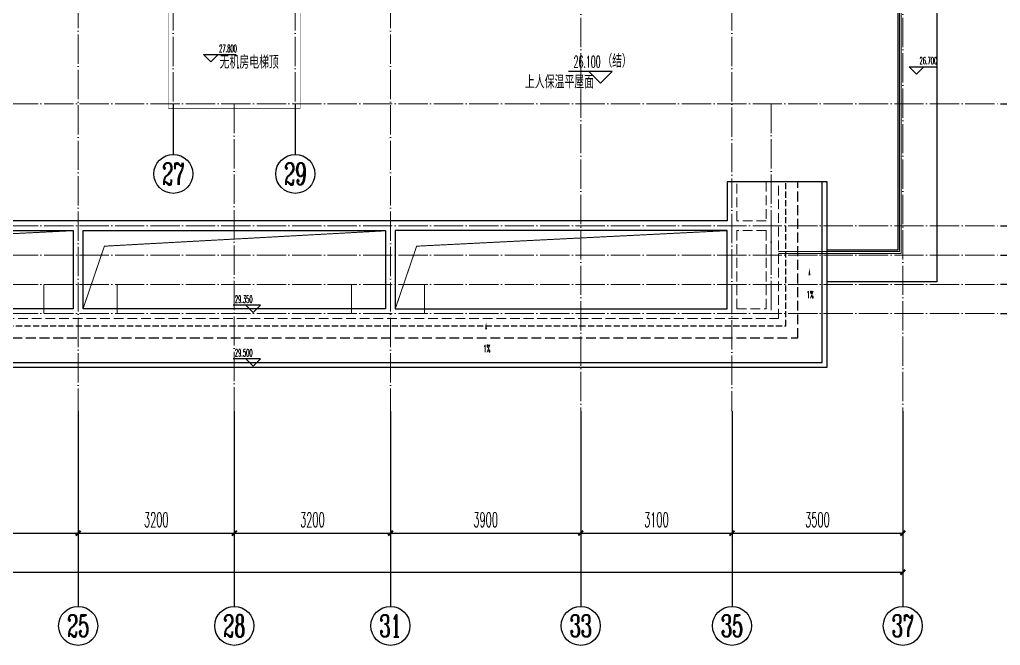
# Model space of a CAD drawing. Extents: x 27938 to 650306, y -92720 to 1524912.
# Drawn here: x 308817 to 328917, y 203107 to 215932 of the extents above; entities that cross this region are included whole.
import ezdxf
from ezdxf.enums import TextEntityAlignment as Align

# ---------------------------------------------------------------- set-up
doc = ezdxf.new("R2010")
doc.units = 0
doc.header["$LTSCALE"] = 1000
doc.header["$MEASUREMENT"] = 0
for name, pattern in [('#P_--_20B1_001_t3$0$DASH', [0.35, 0.25, -0.1]), ('__DASH', [0.35, 0.25, -0.1]), ('DASH', [0.35, 0.25, -0.1]), ('DOTE', [2.42, 2, -0.2, 0.02, -0.2])]:
    doc.linetypes.add(name, pattern=pattern)
for name, color, linetype in [('$RECOVER_210609100354-0', 7, 'Continuous'), ('AXIS', 3, 'Continuous'), ('AXIS_TEXT', 4, 'Continuous'), ('DIM_ELEV', 3, 'Continuous'), ('PUB_TEXT', 4, 'Continuous'), ('ROOF', 183, 'Continuous'), ('看线', 251, 'Continuous')]:
    doc.layers.add(name, color=color, linetype=linetype)
for name, color, linetype, lineweight in [('DOTE', 19, 'DOTE', 9), ('平面-排水沟', 86, 'Continuous', 15), ('平面-栏杆', 135, 'Continuous', 15), ('平面-看线', 45, 'Continuous', 15)]:
    doc.layers.add(name, color=color, linetype=linetype, lineweight=lineweight)
doc.styles.add('_TCH_AXIS', font='COMPLEX', dxfattribs={"bigfont": 'GBCBIG'})
doc.styles.add('_TCH_DIM', font='SIMPLEX.shx', dxfattribs={"width": 0.6, "oblique": 10, "bigfont": 'hztxt.shx'})
doc.styles.add('_TCH_DIM_T3', font='SIMPLEX.shx', dxfattribs={"width": 0.494118, "bigfont": 'GBCBIG.shx'})
doc.styles.add('COMPLEX', font='COMPLEX')
doc.styles.get("Standard").update_dxf_attribs({"font": 'gbenor.shx', "bigfont": 'gbcbig.shx'})
doc.dimstyles.new('_TCH_ARCH&&100', dxfattribs={"dimtxt": 297.5, "dimasz": 100, "dimexe": 250, "dimexo": 300, "dimgap": 126.25, "dimtad": 1, "dimdec": 0, "dimzin": 0, "dimdsep": 46, "dimtxsty": '_TCH_DIM_T3', "dimblk": 'ARCHTICK', "dimcen": 0.09, "dimclrt": 4, "dimazin": 2, "dimtfac": 1, "dimtdec": 0, "dimtix": 1, "dimtmove": 2, "dimatfit": 3, "dimfxl": 1, "dimtolj": 1, "dimtzin": 0, "dimarcsym": 0})

# ---------------------------------------------------------------- blocks, each defined once
blk = doc.blocks.new('FGDGDRGSDGDG')
at = {"layer": 'DOTE', "linetype": 'DOTE', "ltscale": 0.3}
for p, q in [((538382, 529998), (538382, 513948)), ((544982, 529998), (544982, 513948)), ((528082, 523848), (528082, 513948)), ((534482, 523848), (534482, 513948)), ((530032, 522348), (530032, 520248)), ((532532, 522348), (532532, 520248)), ((541482, 522348), (541482, 513948)), ((488182, 520248), (546982, 520248)), ((531282, 520248), (531282, 513948)), ((488182, 517748), (546982, 517748)), ((542282, 517748), (542282, 517148)), ((488182, 517148), (546982, 517148)), ((488182, 516548), (546982, 516548)), ((527382, 516548), (527382, 515948)), ((528882, 516548), (528882, 515948)), ((533682, 516548), (533682, 515948)), ((535182, 516548), (535182, 515948)), ((488182, 515948), (546982, 515948))]:
    blk.add_line(p, q, dxfattribs=at)
blk = doc.blocks.new('_ArchTick')
at = {"color": 0, "linetype": 'ByBlock', "const_width": 0.4}
blk.add_lwpolyline([(-0.5, -0.5), (0.5, 0.5)], dxfattribs=at)
blk = doc.blocks.new('*D679')
at = {"layer": 'AXIS', "color": 0, "lineweight": -2}
for p, q in [((323417, 207607), (323417, 205157)), ((326917, 207607), (326917, 205157)), ((323417, 205407), (326917, 205407))]:
    blk.add_line(p, q, dxfattribs=at)
at = {"layer": 'Defpoints', "color": 0}
for p in [(323417, 207907), (326917, 207907), (326917, 205407)]:
    blk.add_point(p, dxfattribs=at)
at = {"layer": 'AXIS', "color": 0, "lineweight": -2, "xscale": 100, "yscale": 100, "zscale": 100, "rotation": 180}
blk.add_blockref('_ArchTick', (323417, 205407), dxfattribs=at)
at = {"layer": 'AXIS', "color": 0, "lineweight": -2, "xscale": 100, "yscale": 100, "zscale": 100}
blk.add_blockref('_ArchTick', (326917, 205407), dxfattribs=at)
at = {"layer": 'AXIS', "color": 4, "insert": (325167, 205682), "char_height": 297.5, "attachment_point": 5, "style": '_TCH_DIM_T3'}
blk.add_mtext('\\A1;3500', dxfattribs=at)
blk = doc.blocks.new('*D680')
at = {"layer": 'AXIS', "color": 0, "lineweight": -2}
for p, q in [((320317, 207607), (320317, 205157)), ((323417, 207607), (323417, 205157)), ((320317, 205407), (323417, 205407))]:
    blk.add_line(p, q, dxfattribs=at)
at = {"layer": 'Defpoints', "color": 0}
for p in [(320317, 207907), (323417, 207907), (323417, 205407)]:
    blk.add_point(p, dxfattribs=at)
at = {"layer": 'AXIS', "color": 0, "lineweight": -2, "xscale": 100, "yscale": 100, "zscale": 100, "rotation": 180}
blk.add_blockref('_ArchTick', (320317, 205407), dxfattribs=at)
at = {"layer": 'AXIS', "color": 0, "lineweight": -2, "xscale": 100, "yscale": 100, "zscale": 100}
blk.add_blockref('_ArchTick', (323417, 205407), dxfattribs=at)
at = {"layer": 'AXIS', "color": 4, "insert": (321867, 205682), "char_height": 297.5, "attachment_point": 5, "style": '_TCH_DIM_T3'}
blk.add_mtext('\\A1;3100', dxfattribs=at)
blk = doc.blocks.new('*D681')
at = {"layer": 'AXIS', "color": 0, "lineweight": -2}
for p, q in [((316417, 207607), (316417, 205157)), ((320317, 207607), (320317, 205157)), ((316417, 205407), (320317, 205407))]:
    blk.add_line(p, q, dxfattribs=at)
at = {"layer": 'Defpoints', "color": 0}
for p in [(316417, 207907), (320317, 207907), (320317, 205407)]:
    blk.add_point(p, dxfattribs=at)
at = {"layer": 'AXIS', "color": 0, "lineweight": -2, "xscale": 100, "yscale": 100, "zscale": 100, "rotation": 180}
blk.add_blockref('_ArchTick', (316417, 205407), dxfattribs=at)
at = {"layer": 'AXIS', "color": 0, "lineweight": -2, "xscale": 100, "yscale": 100, "zscale": 100}
blk.add_blockref('_ArchTick', (320317, 205407), dxfattribs=at)
at = {"layer": 'AXIS', "color": 4, "insert": (318367, 205682), "char_height": 297.5, "attachment_point": 5, "style": '_TCH_DIM_T3'}
blk.add_mtext('\\A1;3900', dxfattribs=at)
blk = doc.blocks.new('*D682')
at = {"layer": 'AXIS', "color": 0, "lineweight": -2}
for p, q in [((313217, 207607), (313217, 205157)), ((316417, 207607), (316417, 205157)), ((313217, 205407), (316417, 205407))]:
    blk.add_line(p, q, dxfattribs=at)
at = {"layer": 'Defpoints', "color": 0}
for p in [(313217, 207907), (316417, 207907), (316417, 205407)]:
    blk.add_point(p, dxfattribs=at)
at = {"layer": 'AXIS', "color": 0, "lineweight": -2, "xscale": 100, "yscale": 100, "zscale": 100, "rotation": 180}
blk.add_blockref('_ArchTick', (313217, 205407), dxfattribs=at)
at = {"layer": 'AXIS', "color": 0, "lineweight": -2, "xscale": 100, "yscale": 100, "zscale": 100}
blk.add_blockref('_ArchTick', (316417, 205407), dxfattribs=at)
at = {"layer": 'AXIS', "color": 4, "insert": (314817, 205682), "char_height": 297.5, "attachment_point": 5, "style": '_TCH_DIM_T3'}
blk.add_mtext('\\A1;3200', dxfattribs=at)
blk = doc.blocks.new('*D683')
at = {"layer": 'AXIS', "color": 0, "lineweight": -2}
for p, q in [((310017, 207607), (310017, 205157)), ((313217, 207607), (313217, 205157)), ((310017, 205407), (313217, 205407))]:
    blk.add_line(p, q, dxfattribs=at)
at = {"layer": 'Defpoints', "color": 0}
for p in [(310017, 207907), (313217, 207907), (313217, 205407)]:
    blk.add_point(p, dxfattribs=at)
at = {"layer": 'AXIS', "color": 0, "lineweight": -2, "xscale": 100, "yscale": 100, "zscale": 100, "rotation": 180}
blk.add_blockref('_ArchTick', (310017, 205407), dxfattribs=at)
at = {"layer": 'AXIS', "color": 0, "lineweight": -2, "xscale": 100, "yscale": 100, "zscale": 100}
blk.add_blockref('_ArchTick', (313217, 205407), dxfattribs=at)
at = {"layer": 'AXIS', "color": 4, "insert": (311617, 205682), "char_height": 297.5, "attachment_point": 5, "style": '_TCH_DIM_T3'}
blk.add_mtext('\\A1;3200', dxfattribs=at)
blk = doc.blocks.new('*D684')
at = {"layer": 'AXIS', "color": 0, "lineweight": -2}
for p, q in [((306117, 207607), (306117, 205157)), ((310017, 207607), (310017, 205157)), ((306117, 205407), (310017, 205407))]:
    blk.add_line(p, q, dxfattribs=at)
at = {"layer": 'Defpoints', "color": 0}
for p in [(306117, 207907), (310017, 207907), (310017, 205407)]:
    blk.add_point(p, dxfattribs=at)
at = {"layer": 'AXIS', "color": 0, "lineweight": -2, "xscale": 100, "yscale": 100, "zscale": 100, "rotation": 180}
blk.add_blockref('_ArchTick', (306117, 205407), dxfattribs=at)
at = {"layer": 'AXIS', "color": 0, "lineweight": -2, "xscale": 100, "yscale": 100, "zscale": 100}
blk.add_blockref('_ArchTick', (310017, 205407), dxfattribs=at)
at = {"layer": 'AXIS', "color": 4, "insert": (308067, 205682), "char_height": 297.5, "attachment_point": 5, "style": '_TCH_DIM_T3'}
blk.add_mtext('\\A1;3900', dxfattribs=at)
blk = doc.blocks.new('*D698')
at = {"layer": 'AXIS', "color": 0, "lineweight": -2}
for p, q in [((329217, 209907), (331667, 209907)), ((331417, 208807), (331417, 209907)), ((329217, 208807), (331667, 208807))]:
    blk.add_line(p, q, dxfattribs=at)
at = {"layer": 'Defpoints', "color": 0}
for p in [(328917, 209907), (331417, 209907), (328917, 208807)]:
    blk.add_point(p, dxfattribs=at)
at = {"layer": 'AXIS', "color": 0, "lineweight": -2, "xscale": 100, "yscale": 100, "zscale": 100}
for p, rotation in [((331417, 209907), 90), ((331417, 208807), 270)]:
    blk.add_blockref('_ArchTick', p, dxfattribs=dict(at, rotation=rotation))
at = {"layer": 'AXIS', "color": 4, "insert": (331142, 209357), "char_height": 297.5, "attachment_point": 5, "rotation": 90, "style": '_TCH_DIM_T3'}
blk.add_mtext('\\A1;1100', dxfattribs=at)
blk = doc.blocks.new('*D699')
at = {"layer": 'AXIS', "color": 0, "lineweight": -2}
for p, q in [((329217, 210507), (331667, 210507)), ((331417, 210507), (331417, 210607)), ((331417, 209907), (331417, 210507)), ((329217, 209907), (331667, 209907)), ((331417, 209907), (331417, 209807))]:
    blk.add_line(p, q, dxfattribs=at)
at = {"layer": 'Defpoints', "color": 0}
for p in [(328917, 210507), (331417, 210507), (328917, 209907)]:
    blk.add_point(p, dxfattribs=at)
at = {"layer": 'AXIS', "color": 0, "lineweight": -2, "xscale": 100, "yscale": 100, "zscale": 100}
for p, rotation in [((331417, 210507), 270), ((331417, 209907), 90)]:
    blk.add_blockref('_ArchTick', p, dxfattribs=dict(at, rotation=rotation))
at = {"layer": 'AXIS', "color": 4, "insert": (331142, 210207), "char_height": 297.5, "attachment_point": 5, "rotation": 90, "style": '_TCH_DIM_T3'}
blk.add_mtext('\\A1;600', dxfattribs=at)
blk = doc.blocks.new('*D700')
at = {"layer": 'AXIS', "color": 0, "lineweight": -2}
for p, q in [((329217, 211107), (331667, 211107)), ((331417, 211107), (331417, 211207)), ((331417, 210507), (331417, 211107)), ((329217, 210507), (331667, 210507)), ((331417, 210507), (331417, 210407))]:
    blk.add_line(p, q, dxfattribs=at)
at = {"layer": 'Defpoints', "color": 0}
for p in [(328917, 211107), (331417, 211107), (328917, 210507)]:
    blk.add_point(p, dxfattribs=at)
at = {"layer": 'AXIS', "color": 0, "lineweight": -2, "xscale": 100, "yscale": 100, "zscale": 100}
for p, rotation in [((331417, 211107), 270), ((331417, 210507), 90)]:
    blk.add_blockref('_ArchTick', p, dxfattribs=dict(at, rotation=rotation))
at = {"layer": 'AXIS', "color": 4, "insert": (331142, 210807), "char_height": 297.5, "attachment_point": 5, "rotation": 90, "style": '_TCH_DIM_T3'}
blk.add_mtext('\\A1;600', dxfattribs=at)
blk = doc.blocks.new('*D701')
at = {"layer": 'AXIS', "color": 0, "lineweight": -2}
for p, q in [((329217, 211707), (331667, 211707)), ((331417, 211707), (331417, 211807)), ((331417, 211107), (331417, 211707)), ((329217, 211107), (331667, 211107)), ((331417, 211107), (331417, 211007))]:
    blk.add_line(p, q, dxfattribs=at)
at = {"layer": 'Defpoints', "color": 0}
for p in [(328917, 211707), (331417, 211707), (328917, 211107)]:
    blk.add_point(p, dxfattribs=at)
at = {"layer": 'AXIS', "color": 0, "lineweight": -2, "xscale": 100, "yscale": 100, "zscale": 100}
for p, rotation in [((331417, 211707), 270), ((331417, 211107), 90)]:
    blk.add_blockref('_ArchTick', p, dxfattribs=dict(at, rotation=rotation))
at = {"layer": 'AXIS', "color": 4, "insert": (331142, 211407), "char_height": 297.5, "attachment_point": 5, "rotation": 90, "style": '_TCH_DIM_T3'}
blk.add_mtext('\\A1;600', dxfattribs=at)
blk = doc.blocks.new('*D702')
at = {"layer": 'AXIS', "color": 0, "lineweight": -2}
for p, q in [((329217, 214207), (331667, 214207)), ((331417, 211707), (331417, 214207)), ((329217, 211707), (331667, 211707))]:
    blk.add_line(p, q, dxfattribs=at)
at = {"layer": 'Defpoints', "color": 0}
for p in [(328917, 214207), (331417, 214207), (328917, 211707)]:
    blk.add_point(p, dxfattribs=at)
at = {"layer": 'AXIS', "color": 0, "lineweight": -2, "xscale": 100, "yscale": 100, "zscale": 100}
for p, rotation in [((331417, 214207), 90), ((331417, 211707), 270)]:
    blk.add_blockref('_ArchTick', p, dxfattribs=dict(at, rotation=rotation))
at = {"layer": 'AXIS', "color": 4, "insert": (331142, 212957), "char_height": 297.5, "attachment_point": 5, "rotation": 90, "style": '_TCH_DIM_T3'}
blk.add_mtext('\\A1;2500', dxfattribs=at)
blk = doc.blocks.new('*D703')
at = {"layer": 'AXIS', "color": 0, "lineweight": -2}
for p, q in [((329217, 216307), (331667, 216307)), ((331417, 214207), (331417, 216307)), ((329217, 214207), (331667, 214207))]:
    blk.add_line(p, q, dxfattribs=at)
at = {"layer": 'Defpoints', "color": 0}
for p in [(328917, 216307), (331417, 216307), (328917, 214207)]:
    blk.add_point(p, dxfattribs=at)
at = {"layer": 'AXIS', "color": 0, "lineweight": -2, "xscale": 100, "yscale": 100, "zscale": 100}
for p, rotation in [((331417, 216307), 90), ((331417, 214207), 270)]:
    blk.add_blockref('_ArchTick', p, dxfattribs=dict(at, rotation=rotation))
at = {"layer": 'AXIS', "color": 4, "insert": (331142, 215257), "char_height": 297.5, "attachment_point": 5, "rotation": 90, "style": '_TCH_DIM_T3'}
blk.add_mtext('\\A1;2100', dxfattribs=at)
blk = doc.blocks.new('*D710')
at = {"layer": 'AXIS', "color": 0, "lineweight": -2}
for p, q in [((329217, 222557), (332467, 222557)), ((332217, 208807), (332217, 222557)), ((329217, 208807), (332467, 208807))]:
    blk.add_line(p, q, dxfattribs=at)
at = {"layer": 'Defpoints', "color": 0}
for p in [(328917, 222557), (332217, 222557), (328917, 208807)]:
    blk.add_point(p, dxfattribs=at)
at = {"layer": 'AXIS', "color": 0, "lineweight": -2, "xscale": 100, "yscale": 100, "zscale": 100}
for p, rotation in [((332217, 222557), 90), ((332217, 208807), 270)]:
    blk.add_blockref('_ArchTick', p, dxfattribs=dict(at, rotation=rotation))
at = {"layer": 'AXIS', "color": 4, "insert": (331942, 215682), "char_height": 297.5, "attachment_point": 5, "rotation": 90, "style": '_TCH_DIM_T3'}
blk.add_mtext('\\A1;13750', dxfattribs=at)
blk = doc.blocks.new('*D732')
at = {"layer": 'AXIS', "color": 0, "lineweight": -2}
for p, q in [((272117, 207607), (272117, 204357)), ((326917, 207607), (326917, 204357)), ((272117, 204607), (326917, 204607))]:
    blk.add_line(p, q, dxfattribs=at)
at = {"layer": 'Defpoints', "color": 0}
for p in [(272117, 207907), (326917, 207907), (326917, 204607)]:
    blk.add_point(p, dxfattribs=at)
at = {"layer": 'AXIS', "color": 0, "lineweight": -2, "xscale": 100, "yscale": 100, "zscale": 100, "rotation": 180}
blk.add_blockref('_ArchTick', (272117, 204607), dxfattribs=at)
at = {"layer": 'AXIS', "color": 0, "lineweight": -2, "xscale": 100, "yscale": 100, "zscale": 100}
blk.add_blockref('_ArchTick', (326917, 204607), dxfattribs=at)
at = {"layer": 'AXIS', "color": 4, "insert": (299517, 204882), "char_height": 297.5, "attachment_point": 5, "style": '_TCH_DIM_T3'}
blk.add_mtext('\\A1;54800', dxfattribs=at)
blk = doc.blocks.new('_AXISO')
blk.add_circle((0, 0), 0.5)
at = {"layer": 'AXIS_TEXT', "style": 'COMPLEX', "width": 1.041667}
blk.add_attdef('A', text='', height=0.56, dxfattribs=at).set_placement((-0.25, -0.28), (0.25, -0.28), align=Align.FIT)

msp = doc.modelspace()

# ---------------------------------------------------------------- linework, layer by layer
at = {"layer": '$RECOVER_210609100354-0', "color": 8, "const_width": 8}
msp.add_lwpolyline([(311866.6, 216207), (311866.6, 214107), (314566.6, 214107), (314566.6, 216207)], dxfattribs=at)
at = {"color": 8, "const_width": 20}
for points in [[(303116.6, 210007), (303553.5, 211288.5), (309917.1, 211607)], [(310117.1, 210007), (310554, 211288.5), (316316.6, 211604.2)], [(316516.1, 210007), (316953, 211288.5), (323316.6, 211607)]]:
    msp.add_lwpolyline(points, dxfattribs=at)
at = {"layer": 'AXIS'}
for p, q in [((311966.6, 214207), (311966.6, 213170.7)), ((314466.6, 214207), (314466.6, 213170.7)), ((328916.6, 214207), (332916.6, 214207)), ((328916.6, 211707), (332916.6, 211707)), ((328916.6, 211107), (332916.6, 211107)), ((328916.6, 210507), (332916.6, 210507)), ((328916.6, 209907), (332916.6, 209907)), ((310016.6, 207907), (310016.6, 203907)), ((313216.6, 207907), (313216.6, 203907)), ((316416.6, 207907), (316416.6, 203907)), ((320316.6, 207907), (320316.6, 203907)), ((323416.6, 207907), (323416.6, 203907)), ((326916.6, 207907), (326916.6, 203907))]:
    msp.add_line(p, q, dxfattribs=at)
at = {"layer": 'DIM_ELEV', "color": 8}
for p, q in [((312736.7, 215064.1), (312586.7, 215214.1)), ((312586.7, 215214.1), (313251.6, 215214.1)), ((312736.7, 215064.1), (312886.7, 215214.1)), ((320961, 214869.5), (320068.7, 214869.5)), ((320721, 214629.5), (320481, 214869.5)), ((320721, 214629.5), (320961, 214869.5)), ((327197.2, 214816.1), (327047.2, 214966.1)), ((327047.2, 214966.1), (327604.8, 214966.1)), ((327197.2, 214816.1), (327347.2, 214966.1)), ((313751.1, 210076.5), (313193.4, 210076.5)), ((313601.1, 209926.5), (313451.1, 210076.5)), ((313601.1, 209926.5), (313751.1, 210076.5)), ((313751.1, 208979), (313193.4, 208979)), ((313601.1, 208829), (313451.1, 208979)), ((313601.1, 208829), (313751.1, 208979))]:
    msp.add_line(p, q, dxfattribs=at)
at = {"layer": 'DOTE', "color": 8, "linetype": 'DOTE', "ltscale": 0.3}
msp.add_line((324216.6, 214207), (324216.6, 209907), dxfattribs=at)
at = {"layer": 'ROOF', "color": 8, "ltscale": 0.8}
for points in [[(317716.6, 220657), (325666.6, 220657), (325666.6, 219657), (327616.6, 219657), (327616.6, 210557), (325366.6, 210557)], [(325016.6, 219007), (326816.6, 219007), (326816.6, 211207), (325366.6, 211207)], [(273666.6, 212607), (273666.6, 208807), (297966.6, 208807), (297966.6, 210007), (301066.6, 210007), (301066.6, 208807), (325366.6, 208807), (325366.6, 212607)], [(273766.6, 212607), (273766.6, 208907), (297866.6, 208907), (297866.6, 210107), (301166.6, 210107), (301166.6, 208907), (325266.6, 208907), (325266.6, 212607)], [(325366.6, 212607), (323316.6, 212607), (323316.6, 211807), (303116.6, 211807)]]:
    msp.add_lwpolyline(points, dxfattribs=at)
at = {"layer": 'ROOF', "color": 8, "linetype": '__DASH', "ltscale": 0.8}
msp.add_lwpolyline([(274266.6, 212607), (274266.6, 209407), (297366.6, 209407), (297366.6, 210607), (301666.6, 210607), (301666.6, 209407), (324766.6, 209407), (324766.6, 212607)], dxfattribs=at)
at = {"layer": 'ROOF', "color": 8, "ltscale": 0.8}
for points in [[(303116.6, 211607), (309917.1, 211607), (309917.1, 210007), (303116.6, 210007)], [(316316.1, 210007), (310116.6, 210007), (310116.6, 211607), (316316.1, 211607)], [(323316.6, 211607), (316516.1, 211607), (316516.1, 210007), (323316.6, 210007)]]:
    msp.add_lwpolyline(points, close=True, dxfattribs=at)
at = {"layer": '平面-排水沟', "color": 8}
for points in [[(325003.2, 210434.6, 0, 0, 0), (325003.2, 210842.4, 0, 40, 0), (325003.2, 210692.4, 0, 0, 0)], [(318376.2, 209329.2, 0, 0, 0), (318376.2, 209737, 0, 40, 0), (318376.2, 209587, 0, 0, 0)]]:
    msp.add_lwpolyline(points, format="xyseb", dxfattribs=at)
at = {"layer": '平面-栏杆', "color": 8}
for points in [[(317716.6, 219077), (326886.6, 219077), (326886.6, 211137), (324366.6, 211137)], [(317716.6, 219037), (326846.6, 219037), (326846.6, 211177), (324366.6, 211177)]]:
    msp.add_lwpolyline(points, dxfattribs=at)
at = {"layer": '平面-看线', "color": 8, "linetype": 'DASH', "ltscale": 0.8}
for points in [[(274666.6, 212607), (274666.6, 209807), (296966.6, 209807), (296966.6, 211007), (302066.6, 211007), (302066.6, 209807), (324366.6, 209807), (324366.6, 212607)], [(324116.6, 212607), (324116.6, 211807), (323516.6, 211807), (323516.6, 212607)]]:
    msp.add_lwpolyline(points, dxfattribs=at)
msp.add_lwpolyline([(324116.6, 211607), (323516.6, 211607), (323516.6, 210007), (324116.6, 210007)], close=True, dxfattribs=at)
at = {"layer": '看线', "color": 8, "linetype": '#P_--_20B1_001_t3$0$DASH', "ltscale": 0.5}
msp.add_lwpolyline([(274516.6, 212607), (274516.6, 209657), (297116.6, 209657), (297116.6, 210857), (301916.6, 210857), (301916.6, 209657), (324516.6, 209657), (324516.6, 212607)], dxfattribs=at)

# ---------------------------------------------------------------- block references
msp.add_blockref('FGDGDRGSDGDG', (-218065.9, -306041.5))
at = {"layer": 'AXIS'}
ref = msp.add_blockref('_AXISO', (311966.6, 212770.7), dxfattribs=dict(at, xscale=800, yscale=800, zscale=800))
ref.add_attrib('A', '27', dxfattribs={"layer": 'AXIS_TEXT', "height": 452.55, "style": '_TCH_AXIS', "width": 0.617647}).set_placement((311740.3, 212544.5), (312192.9, 212544.5), align=Align.FIT)
ref = msp.add_blockref('_AXISO', (314466.6, 212770.7), dxfattribs=dict(at, xscale=800, yscale=800, zscale=800))
ref.add_attrib('A', '29', dxfattribs={"layer": 'AXIS_TEXT', "height": 452.55, "style": '_TCH_AXIS', "width": 0.617647}).set_placement((314240.3, 212544.5), (314692.9, 212544.5), align=Align.FIT)
ref = msp.add_blockref('_AXISO', (310016.6, 203507), dxfattribs=dict(at, xscale=800, yscale=800, zscale=800))
ref.add_attrib('A', '25', dxfattribs={"layer": 'AXIS_TEXT', "height": 452.55, "style": '_TCH_AXIS', "width": 0.617647}).set_placement((309790.3, 203280.7), (310242.9, 203280.7), align=Align.FIT)
ref = msp.add_blockref('_AXISO', (313216.6, 203507), dxfattribs=dict(at, xscale=800, yscale=800, zscale=800))
ref.add_attrib('A', '28', dxfattribs={"layer": 'AXIS_TEXT', "height": 452.55, "style": '_TCH_AXIS', "width": 0.617647}).set_placement((312990.3, 203280.7), (313442.9, 203280.7), align=Align.FIT)
ref = msp.add_blockref('_AXISO', (316416.6, 203507), dxfattribs=dict(at, xscale=800, yscale=800, zscale=800))
ref.add_attrib('A', '31', dxfattribs={"layer": 'AXIS_TEXT', "height": 452.55, "style": '_TCH_AXIS', "width": 0.75}).set_placement((316190.3, 203280.7), (316642.9, 203280.7), align=Align.FIT)
ref = msp.add_blockref('_AXISO', (320316.6, 203507), dxfattribs=dict(at, xscale=800, yscale=800, zscale=800))
ref.add_attrib('A', '33', dxfattribs={"layer": 'AXIS_TEXT', "height": 452.55, "style": '_TCH_AXIS', "width": 0.636364}).set_placement((320090.3, 203280.7), (320542.9, 203280.7), align=Align.FIT)
ref = msp.add_blockref('_AXISO', (323416.6, 203507), dxfattribs=dict(at, xscale=800, yscale=800, zscale=800))
ref.add_attrib('A', '35', dxfattribs={"layer": 'AXIS_TEXT', "height": 452.55, "style": '_TCH_AXIS', "width": 0.636364}).set_placement((323190.3, 203280.7), (323642.9, 203280.7), align=Align.FIT)
ref = msp.add_blockref('_AXISO', (326916.6, 203507), dxfattribs=dict(at, xscale=800, yscale=800, zscale=800))
ref.add_attrib('A', '37', dxfattribs={"layer": 'AXIS_TEXT', "height": 452.55, "style": '_TCH_AXIS', "width": 0.636364}).set_placement((326690.3, 203280.7), (327142.9, 203280.7), align=Align.FIT)

# ---------------------------------------------------------------- texts
at = {"layer": 'DIM_ELEV', "color": 8, "style": '_TCH_DIM'}
for s, height, width, p in [('27.800', 148.75, 0.423529, (312906.4, 215264.2)), ('26.100', 238, 0.494118, (320169.5, 214949.5)), ('（结）', 270.07, 0.7, (320763.1, 214949.5)), ('26.700', 148.75, 0.423529, (327259.6, 215016.2)), ('29.350', 148.75, 0.423529, (313228, 210126.5)), ('29.500', 148.75, 0.423529, (313228, 209029))]:
    msp.add_text(s, height=height, dxfattribs=dict(at, width=width)).set_placement(p)
at = {"layer": 'PUB_TEXT', "color": 8}
for s, p in [('无机房电梯顶', (312914.7, 214924.8)), ('上人保温平屋面', (319172.6, 214520.1))]:
    msp.add_text(s, height=270.07, dxfattribs=at).set_placement(p)
at = {"layer": '平面-排水沟', "color": 8, "style": '_TCH_DIM', "width": 0.423529}
for p in [(324946.5, 210220.7), (318319.6, 209115.3)]:
    msp.add_text('1%', height=148.75, dxfattribs=at).set_placement(p)

# ---------------------------------------------------------------- dimensions: what is measured, and where the dimension line sits
at = {"layer": 'AXIS'}
for p1, p2, distance, picture, middle in [((328916.6, 208807), (328916.6, 222557), -3300, '*D710', (331941.6, 215682)), ((328916.6, 214207), (328916.6, 216307), -2500, '*D703', (331141.6, 215257)), ((328916.6, 211707), (328916.6, 214207), -2500, '*D702', (331141.6, 212957)), ((328916.6, 211107), (328916.6, 211707), -2500, '*D701', (331141.6, 211407)), ((328916.6, 210507), (328916.6, 211107), -2500, '*D700', (331141.6, 210807)), ((328916.6, 209907), (328916.6, 210507), -2500, '*D699', (331141.6, 210207)), ((328916.6, 208807), (328916.6, 209907), -2500, '*D698', (331141.6, 209357)), ((272116.6, 207907), (326916.6, 207907), -3300, '*D732', (299516.6, 204882)), ((306116.6, 207907), (310016.6, 207907), -2500, '*D684', (308066.6, 205682)), ((310016.6, 207907), (313216.6, 207907), -2500, '*D683', (311616.6, 205682)), ((313216.6, 207907), (316416.6, 207907), -2500, '*D682', (314816.6, 205682)), ((316416.6, 207907), (320316.6, 207907), -2500, '*D681', (318366.6, 205682)), ((320316.6, 207907), (323416.6, 207907), -2500, '*D680', (321866.6, 205682)), ((323416.6, 207907), (326916.6, 207907), -2500, '*D679', (325166.6, 205682))]:
    dim = msp.add_aligned_dim(p1=p1, p2=p2, distance=distance, dimstyle='_TCH_ARCH&&100', dxfattribs=at)
    dim.commit()
    dim.dimension.update_dxf_attribs({"geometry": picture, "text_midpoint": middle})

doc.saveas('drawing.dxf')
